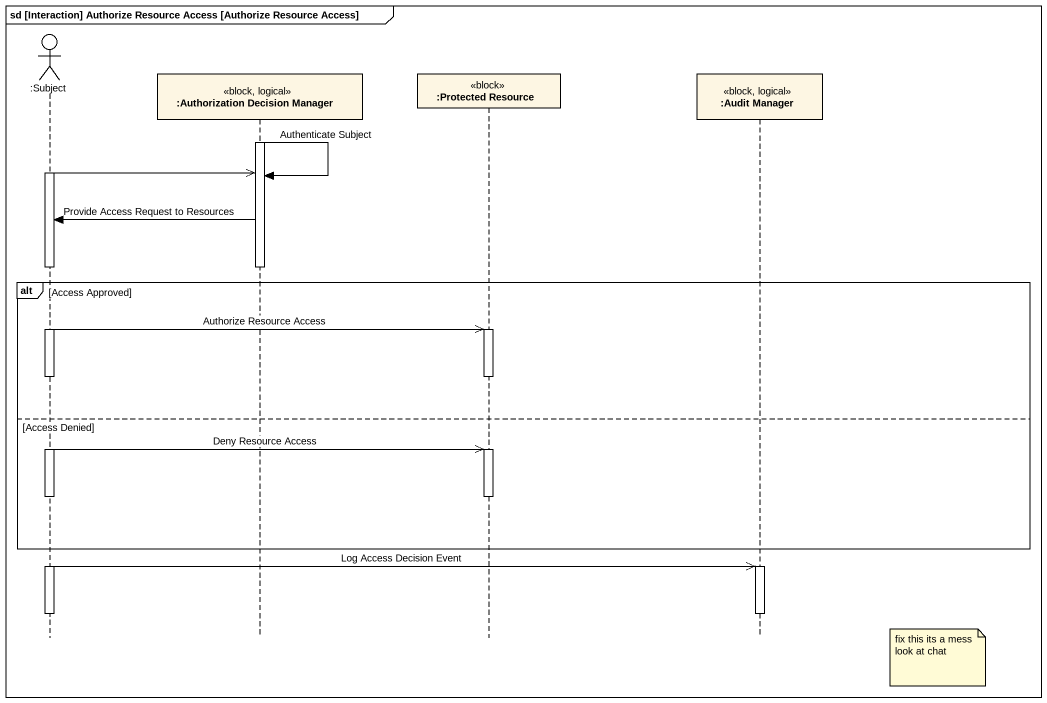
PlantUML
@startuml
mainframe sd [Interaction] Authorize Resource Access [Authorize Resource Access]
hide footbox
actor ":Subject" as Subject
participant ":Authorization Decision Manager" as Authorization_Decision <<block, logical>>
participant ":Protected Resource" as Protected_Resource <<block>>
participant ":Audit Manager" as Audit_Manager <<block, logical>>

activate Authorization_Decision
activate Subject
Subject ->> Authorization_Decision
Authorization_Decision -> Authorization_Decision : Authenticate Subject
Authorization_Decision -> Subject : Provide Access Request to Resources
deactivate Authorization_Decision
alt Access Approved
  Subject ->> Protected_Resource : Authorize Resource Access
  activate Protected_Resource
  deactivate Protected_Resource
else Access Denied
  Subject ->> Protected_Resource : Deny Resource Access
  activate Protected_Resource
  deactivate Protected_Resource
end
Subject ->> Audit_Manager : Log Access Decision Event
activate Audit_Manager
deactivate Audit_Manager
deactivate Subject
note right of Audit_Manager : fix this its a mess look at chat
@enduml
